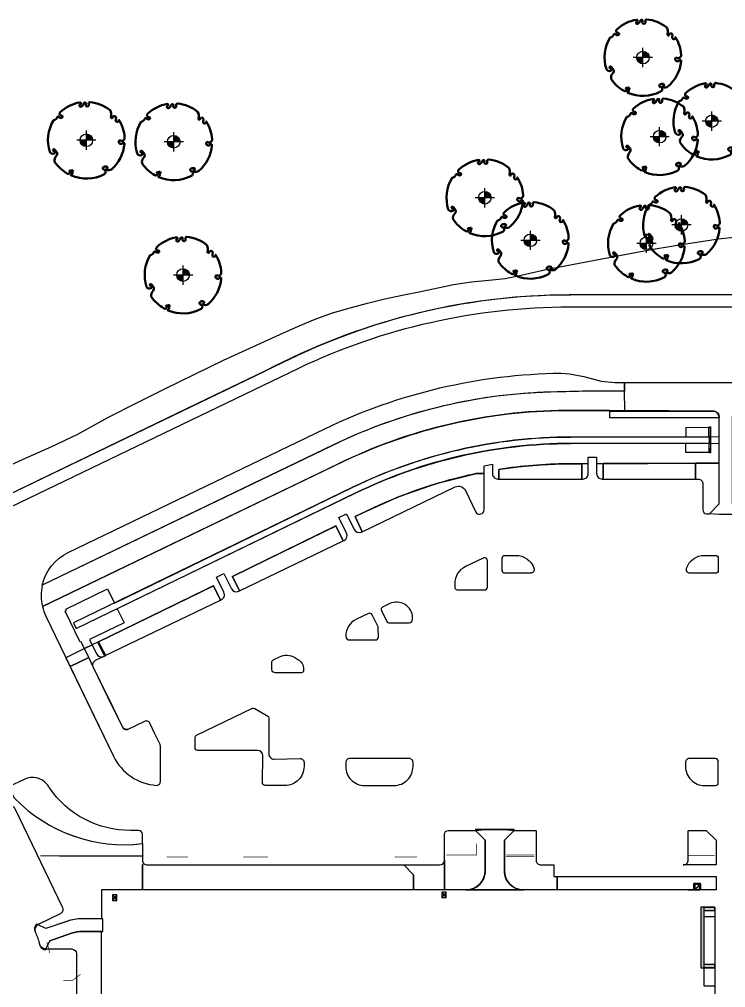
# Model space of a CAD drawing. Header units: millimetres. Extents: x 246416442 to 246896683, y 7418963194 to 7419503218.
# Drawn here: x 246609490 to 246719629, y 7419352172 to 7419503218 of the extents above; entities that cross this region are included whole.
import ezdxf

# ---------------------------------------------------------------- set-up
doc = ezdxf.new("R2010")
doc.units = ezdxf.units.MM
doc.set_wipeout_variables(frame=1)
doc.linetypes.add('24523-00-SURVEY$0$PHANTOM', pattern=[2.5, 1.25, -0.25, 0.25, -0.25, 0.25, -0.25])
for name, color, linetype in [('24523-SURVEY-TREES$0$L-VEG-S1-EX. RETAIN', 7, 'Continuous'), ('24523-SURVEY-TREES$0$L-VEG-TREE Ex-No', 7, 'Continuous'), ('24523-SURVEY-TREES$0$L-VEG-TREE Ex.-RETAINED', 97, 'Continuous'), ('L-EDGE-CONCRETE', 1, 'CONCRETE_EDGE_SHORT'), ('L-FS-CONCREET BENCH', 7, 'Continuous'), ('L-Hatch Boundary', 1, 'Continuous'), ('L-HS-CONCRETE PATH', 2, 'Continuous'), ('L-ROOT BARRIER', 94, '24523-00-SURVEY$0$PHANTOM'), ('L-VEG-GB', 5, 'Continuous'), ('L-WB-BIN', 1, 'Continuous')]:
    doc.layers.add(name, color=color, linetype=linetype)
doc.layers.add('L-ANNO-NONPLOT', color=4, linetype='Continuous', lineweight=5, plot=False)
doc.styles.get("Standard").update_dxf_attribs({"font": 'arial.ttf'})
doc.linetypes.add('CONCRETE_EDGE_SHORT', pattern='A,0.5,-0.2,["CE",Standard,S=0.1,R=0,X=-0.05,Y=-0.05],-0.2', length=0.9)

# ---------------------------------------------------------------- blocks, each defined once
blk = doc.blocks.new('Single Bin')
blk.add_wipeout([(393, -555), (-306, -1049), (-698, -494), (0, 0)]).dxf.layer = 'L-WB-BIN'
at = {"layer": 'L-WB-BIN'}
blk.add_lwpolyline([(0, 0), (-698, -494), (-306, -1049), (393, -555)], close=True, dxfattribs=at)
at = {"layer": 'L-WB-BIN', "flags": 128}
for points in [[(0, 0), (-306, -1049)], [(393, -555), (-698, -494)]]:
    blk.add_lwpolyline(points, dxfattribs=at)
blk = doc.blocks.new('WASTE-BIN SINGLE')
blk.add_wipeout([(246715081, 7419366940), (246715081, 7419366085), (246714401, 7419366085), (246714401, 7419366940)]).dxf.layer = 'L-WB-BIN'
at = {"layer": 'L-WB-BIN'}
blk.add_lwpolyline([(246714401, 7419366940), (246714401, 7419366085), (246715081, 7419366085), (246715081, 7419366940)], close=True, dxfattribs=at)
at = {"layer": 'L-WB-BIN', "flags": 128}
blk.add_lwpolyline([(246715081, 7419366940), (246714401, 7419366085)], dxfattribs=at)
blk = doc.blocks.new('*U49')
at = {"layer": '24523-SURVEY-TREES$0$L-VEG-TREE Ex.-RETAINED', "ltscale": 0.1, "transparency": 33554687}
h = blk.add_hatch(color=96, dxfattribs=at)
h.dxf.hatch_style = 1
h.paths.add_polyline_path([(0, 0), (-271, 0, 0.414214), (0, -271)])
h = blk.add_hatch(color=96, dxfattribs=at)
h.dxf.hatch_style = 1
h.paths.add_polyline_path([(0, 0), (271, 0, 0.414214), (0, 271)])
at = {"layer": '24523-SURVEY-TREES$0$L-VEG-TREE Ex.-RETAINED', "lineweight": 50, "flags": 128}
blk.add_lwpolyline([(-645, -1518, 0.222926), (755, -1467, 0.770799), (747, -1260, -0.650302), (727, -1160, -0.234737), (880, -1135, -0.847312), (868, -1224, 0.78443), (858, -1268, 0.276934), (1075, -1251, 0.193599), (1642, -158, 0.800435), (1565, -121, -0.75216), (1392, -52, -0.528914), (1464, -12, 0.594112), (1646, 111, 0.123805), (1398, 876, -1.41759), (1264, 885, 0.206906), (1265, 1002, 0.759729), (1133, 984, -1.073307), (1058, 1000, 0.194379), (1027, 1291, 0.144612), (160, 1642, 0.53339), (105, 1552, -1.592592), (-19, 1554, 1.030038), (-104, 1594, -0.10361), (-201, 1457, -1.238487), (-257, 1552, 0.884725), (-272, 1627, 0.147549), (-1127, 1205, 0.71725), (-1070, 1063, -0.864032), (-1052, 971, -0.310704), (-1177, 1004, 0.58143), (-1251, 990, -0.281558), (-1408, 859), (-1410, 857, 0.217121), (-1571, -502), (-1571, -502, 0.440011), (-1382, -568, 0.723973), (-1400, -465, -1.384648), (-1366, -397, -0.051107), (-1272, -512, -0.361502), (-1290, -677, 0.256822), (-1366, -925, 0.116166), (-810, -1437, 0.67803), (-705, -1364, 0.170035), (-723, -1335, -1.054701), (-699, -1308, 0.431903), (-654, -1306, -0.910728), (-578, -1359, -0.42046), (-607, -1367, 1.007885), (-620, -1388, -0.766634), (-642, -1470, 0.938602), (-645, -1518)], format="xyb", dxfattribs=at)
at = {"layer": '24523-SURVEY-TREES$0$L-VEG-TREE Ex.-RETAINED', "color": 96, "ltscale": 0.1}
for points in [[(415, 0), (-415, 0)], [(0, -415), (0, 415)]]:
    blk.add_lwpolyline(points, dxfattribs=at)
blk.add_circle((0, 0), 271, dxfattribs=at)
at = {"layer": '24523-SURVEY-TREES$0$L-VEG-TREE Ex-No', "color": 251, "ltscale": 0.1, "flags": 8}
blk.add_attdef('TREE_ID', (341, 71), '', height=200, dxfattribs=at)

msp = doc.modelspace()

# ---------------------------------------------------------------- hatches: boundary and pattern name
at = {"layer": 'L-FS-CONCREET BENCH', "ltscale": 0.5, "true_color": 0x636466}
h = msp.add_hatch(color=251, dxfattribs=at)
h.dxf.hatch_style = 1
h.paths.add_polyline_path([(246717967, 7419364705), (246715781, 7419364704), (246715768, 7419355269), (246717967, 7419355269), (246717967, 7419355769), (246716267, 7419355769), (246716267, 7419364205), (246717967, 7419364205)])

# ---------------------------------------------------------------- linework, layer by layer
at = {"layer": 'L-EDGE-CONCRETE', "linetype": 'CONCRETE_EDGE_SHORT', "ltscale": 25, "flags": 128}
for points in [[(246697213, 7419433864, 200, 200, 0), (246693310, 7419433839, 200, 200, 0.0325117), (246684279, 7419433003, 200, 200, 0), (246684282, 7419431505, 0, 0, 0)], [(246681979, 7419432355, 200, 200, 0), (246680724, 7419432355, 200, 200, 0.0671113), (246662851, 7419426144, 200, 200, 0), (246661839, 7419425649, 200, 200, 0), (246662972, 7419423299, 0, 0, 0)], [(246617421, 7419402264, 200, 200, 0), (246620328, 7419403678, 200, 200, 0)]]:
    msp.add_lwpolyline(points, format="xyseb", dxfattribs=at)
at = {"layer": 'L-EDGE-CONCRETE', "linetype": 'CONCRETE_EDGE_SHORT', "ltscale": 25, "const_width": 200, "flags": 128}
for points in [[(246697213, 7419433894), (246698174, 7419433901)], [(246699518, 7419433907), (246700513, 7419433885)], [(246700513, 7419433885), (246718629, 7419434002)]]:
    msp.add_lwpolyline(points, dxfattribs=at)
at = {"layer": 'L-EDGE-CONCRETE', "linetype": 'CONCRETE_EDGE_SHORT', "ltscale": 25}
for points in [[(246660001, 7419421871, 200, 200, 0), (246658866, 7419424196, 200, 200, 0), (246654731, 7419422175, 200, 200, 0), (246642736, 7419416319, 200, 200, 0), (246643834, 7419414070, 0, 0, 0)], [(246622778, 7419403916, 200, 200, 0), (246621738, 7419406073, 200, 200, 0), (246625640, 7419407973, 200, 200, 0), (246634512, 7419412304, 200, 200, 0), (246639770, 7419414871, 200, 200, 0), (246640854, 7419412633, 0, 0, 0)]]:
    msp.add_lwpolyline(points, format="xyseb", dxfattribs=at)
at = {"layer": 'L-FS-CONCREET BENCH', "ltscale": 0.5}
msp.add_lwpolyline([(246717967, 7419364705), (246715781, 7419364704), (246715768, 7419355269), (246717967, 7419355269), (246717967, 7419355769), (246716267, 7419355769), (246716267, 7419364205), (246717967, 7419364205), (246717967, 7419364705)], close=True, dxfattribs=at)
at = {"layer": 'L-Hatch Boundary'}
for points in [[(246605429, 7419432467), (246609990, 7419434545), (246614532, 7419436581), (246618590, 7419438519), (246623276, 7419441117), (246627807, 7419443378), (246632282, 7419445611), (246641335, 7419450040), (246650084, 7419454052), (246653021, 7419455371), (246655640, 7419456458), (246658348, 7419457420), (246661065, 7419458228), (246663759, 7419458954), (246666465, 7419459610), (246669183, 7419460195), (246671827, 7419460694), (246677171, 7419461860), (246680011, 7419462254), (246682686, 7419462512), (246685249, 7419462819), (246687735, 7419463301), (246691573, 7419464205), (246703330, 7419466418), (246708351, 7419467350), (246713406, 7419468217), (246718497, 7419468965), (246721396, 7419469282)], [(246717052, 7419438106), (246717052, 7419439632), (246717289, 7419439632), (246717289, 7419435583), (246717052, 7419435583), (246717048, 7419437106)], [(246714939, 7419433981), (246714924, 7419431505)], [(246681320, 7419426041), (246681471, 7419426068)], [(246621332, 7419406915), (246621334, 7419406911)], [(246619658, 7419405057), (246620840, 7419405634)], [(246621738, 7419406073), (246622778, 7419403916)], [(246628900, 7419371525), (246628679, 7419371305), (246628679, 7419367405)], [(246693379, 7419369505), (246693380, 7419367405)]]:
    msp.add_lwpolyline(points, dxfattribs=at)
for points in [[(246753894, 7419460220), (246695429, 7419460219, 0.1227041), (246647704, 7419448289), (246548128, 7419400268)], [(246745200, 7419460222), (246703878, 7419460222), (246695281, 7419460222), (246692240, 7419460176, 0.0365079), (246677735, 7419458671, 0.0481221), (246659239, 7419453501), (246657130, 7419452659), (246655625, 7419452023), (246653435, 7419451045), (246651899, 7419450322), (246647687, 7419448291), (246638680, 7419443947), (246593665, 7419422239)], [(246546348, 7419397449), (246653082, 7419448827, -0.1116136), (246695297, 7419458370), (246776315, 7419458380)], [(246718129, 7419371305), (246718129, 7419371305), (246718129, 7419371305), (246713030, 7419371305, 0.4269211), (246713780, 7419372090), (246713779, 7419376555, -0.4142137), (246713929, 7419376705), (246716609, 7419376705), (246718129, 7419375185), (246718129, 7419371305)]]:
    msp.add_lwpolyline(points, format="xyb", dxfattribs=at)
at = {"layer": 'L-Hatch Boundary', "flags": 128}
for points in [[(246703878, 7419445218, 0.0099007), (246693382, 7419445101, 0.1011493), (246660803, 7419437919), (246613071, 7419414944, -0.2302796), (246617111, 7419420057), (246657121, 7419439351, -0.1098305), (246693956, 7419448033), (246695281, 7419447932), (246697506, 7419447530), (246698878, 7419447140), (246700220, 7419446802), (246702348, 7419446575), (246703878, 7419446572), (246703878, 7419445218)], [(246684279, 7419431505), (246697213, 7419431505), (246697213, 7419433894), (246694912, 7419433882, 0.0364915), (246684279, 7419433003)], [(246662972, 7419423299), (246677443, 7419430278, -0.4142129), (246679045, 7419429718), (246679045, 7419429718), (246680661, 7419426368, 0.3428223), (246681320, 7419426041), (246681471, 7419426068, 0.3701964), (246681979, 7419426661), (246681979, 7419430305), (246681979, 7419432355), (246680724, 7419432355, 0.0111701), (246677538, 7419431618, 0.0513443), (246662851, 7419426144), (246661839, 7419425649)], [(246667122, 7419409080), (246670279, 7419409080, 0.4142136), (246670804, 7419409605), (246670804, 7419409841, 0.5528569), (246667254, 7419412070), (246666125, 7419411525, 0.4141992), (246665950, 7419411024), (246666785, 7419409293, 0.2879541)], [(246660979, 7419406407), (246665029, 7419406407, 0.4142136), (246665479, 7419406857), (246665469, 7419408270, 0.1128066), (246665426, 7419408462), (246664522, 7419410336, 0.4142111), (246663934, 7419410541), (246662048, 7419409642, 0.2879469), (246660379, 7419406985, 0.4031357), (246660979, 7419406407)], [(246688129, 7419367405, -0.4142012), (246685129, 7419370405), (246685129, 7419375185), (246686649, 7419376705), (246686649, 7419376855), (246680609, 7419376855), (246680609, 7419376705), (246682129, 7419375185), (246682129, 7419370405, -0.4142426), (246679129, 7419367405), (246688129, 7419367405)], [(246688289, 7419367405, -0.4288844), (246685129, 7419370405), (246685129, 7419375185), (246686649, 7419376705), (246689929, 7419376705, -0.4142136), (246690079, 7419376555), (246690080, 7419372055, 0.4142392), (246690830, 7419371305), (246692829, 7419371305), (246692829, 7419369505), (246693380, 7419369505), (246693379, 7419367405), (246688289, 7419367405)], [(246622517, 7419362920), (246619267, 7419362920, 0.0830477), (246616989, 7419362539), (246613604, 7419361374), (246612327, 7419361997), (246612236, 7419362117, 0.3556785), (246611939, 7419360890, -0.0248905), (246612302, 7419360022, -0.0248905), (246612577, 7419359123), (246612644, 7419358840, 0.3550905), (246613632, 7419358055), (246613632, 7419358205), (246614255, 7419359483), (246617640, 7419360648, -0.0907699), (246619455, 7419360920), (246622517, 7419360920)]]:
    msp.add_lwpolyline(points, format="xyb", close=True, dxfattribs=at)
at = {"layer": 'L-Hatch Boundary', "ltscale": 0.4}
msp.add_lwpolyline([(246720629, 7419441122), (246720629, 7419427625), (246722149, 7419426105), (246720629, 7419425955), (246718629, 7419425955), (246717109, 7419426105), (246718629, 7419427625), (246718629, 7419441072, 0.4280905), (246717629, 7419442122), (246703897, 7419442219), (246703878, 7419445218), (246703878, 7419446572), (246743878, 7419446572), (246743878, 7419445221), (246759325, 7419445222), (246759934, 7419445831), (246760123, 7419445831, -0.0308904), (246760525, 7419445222, -0.1296409), (246761329, 7419442283), (246761179, 7419440361), (246759330, 7419442217), (246721629, 7419442122, 0.4142136), (246720629, 7419441122)], format="xyb", dxfattribs=at)
at = {"layer": 'L-Hatch Boundary'}
for points in [[(246613098, 7419411627), (246659969, 7419434229, -0.1101072), (246694662, 7419442217), (246703897, 7419442219), (246703878, 7419445218, 0.0099007), (246693382, 7419445101, 0.1093306), (246658359, 7419436784), (246613071, 7419414944, 0.1127329), (246613098, 7419411627)], [(246717048, 7419437109), (246695495, 7419437058, 0.1142579), (246661950, 7419429337), (246624760, 7419411272), (246625836, 7419409058), (246620431, 7419406481), (246621508, 7419404247, 0.4142022), (246622643, 7419403851), (246622778, 7419403916), (246621738, 7419406073), (246639769, 7419414875), (246640862, 7419412636), (246640995, 7419412701, 0.4149066), (246641387, 7419413838), (246640230, 7419416209), (246641399, 7419416779), (246642562, 7419414396, 0.4123054), (246643694, 7419414002), (246643834, 7419414070), (246642734, 7419416323), (246658865, 7419424198), (246660001, 7419421871), (246660157, 7419421942, 0.4068862), (246660529, 7419423069), (246659327, 7419425531), (246660510, 7419426102), (246661702, 7419423630, 0.4053189), (246662813, 7419423223), (246662972, 7419423299), (246661839, 7419425649), (246662851, 7419426144, -0.0648985), (246680724, 7419432355), (246681979, 7419432355), (246681979, 7419433589), (246683279, 7419433821), (246683279, 7419432354, 0.4142136), (246684128, 7419431505), (246684279, 7419431505), (246684279, 7419433003, -0.0364915), (246694912, 7419433882), (246697213, 7419433894), (246697213, 7419431505), (246697363, 7419431505, 0.4142136), (246698213, 7419432355), (246698213, 7419434901), (246699513, 7419434901), (246699513, 7419432355, 0.4142136), (246700363, 7419431505), (246700513, 7419431505), (246700513, 7419433910), (246718629, 7419434002), (246718629, 7419441225, 0.3716438), (246717629, 7419442122), (246701546, 7419442219), (246694662, 7419442217, 0.1128061), (246659174, 7419433846), (246613098, 7419411627, 0.0541674), (246613637, 7419410110), (246617416, 7419402274), (246620328, 7419403678), (246619246, 7419405906), (246619142, 7419406121), (246618990, 7419406048), (246616632, 7419410906), (246616846, 7419411010), (246616752, 7419411231), (246623246, 7419414386), (246624323, 7419412172), (246661516, 7419430237, -0.1142744), (246695495, 7419438058), (246717054, 7419438116)], [(246716079, 7419430727), (246716080, 7419426705, 0.4092029), (246716669, 7419426105), (246717109, 7419426105), (246718629, 7419427625), (246718629, 7419434002), (246714939, 7419433981), (246714924, 7419431505), (246715330, 7419431505, -0.4248373)], [(246682479, 7419414655), (246682479, 7419418779, 0.552859), (246681834, 7419419184), (246679048, 7419417841, 0.2879469), (246677379, 7419415183), (246677379, 7419414655, 0.3539003), (246677754, 7419414205), (246682029, 7419414205, 0.4142136), (246682479, 7419414655)], [(246689725, 7419417597, -0.5128907), (246689157, 7419416805), (246685229, 7419416805, -0.4142136), (246684779, 7419417255), (246684779, 7419419155, -0.4142136), (246685229, 7419419605), (246686929, 7419419605, -0.3219726), (246689725, 7419417597)], [(246718479, 7419417255, -0.414213), (246718029, 7419416805), (246714102, 7419416805, -0.5128907), (246713534, 7419417597, -0.3219726), (246716329, 7419419605), (246718029, 7419419605, -0.4142136), (246718479, 7419419155)], [(246631425, 7419390105), (246631425, 7419390105), (246630623, 7419391768), (246629821, 7419393431, 0.4154585), (246629018, 7419393709), (246626412, 7419392452, -0.4153362), (246625609, 7419392730), (246623380, 7419397386), (246623283, 7419397551), (246621023, 7419402237), (246620328, 7419403678), (246620324, 7419403685), (246617420, 7419402267), (246624175, 7419388259, 0.2683705), (246630841, 7419383727, 0.4356649), (246631485, 7419384325), (246631485, 7419389844, 0.1128075), (246631425, 7419390105)], [(246649151, 7419403339), (246650047, 7419403772, -0.2503009), (246652424, 7419403673), (246652929, 7419403376, -0.2657466), (246653804, 7419401846), (246653804, 7419401655, -0.4142136), (246653429, 7419401280), (246649379, 7419401280, -0.4142103), (246648854, 7419401805), (246648854, 7419402867, -0.28798), (246649151, 7419403339)], [(246649229, 7419387830), (246653279, 7419387905, -0.4142136), (246653879, 7419387305), (246653879, 7419386655, -0.4142136), (246650929, 7419383705), (246647835, 7419383705, -0.4142136), (246647385, 7419384155), (246647460, 7419388355, 0.4141398), (246646635, 7419389180), (246637258, 7419389180, -0.4142136), (246636883, 7419389555), (246636883, 7419391193, -0.2879469), (246637096, 7419391531), (246645835, 7419395745, -0.2503334), (246646188, 7419395731), (246648220, 7419394535, -0.2657466), (246648404, 7419394212), (246648404, 7419388655, 0.4542107), (246649229, 7419387830)], [(246660383, 7419387305), (246660383, 7419387305), (246660383, 7419386655, 0.4142136), (246663333, 7419383705), (246667931, 7419383707, 0.4142136), (246670881, 7419386657), (246670881, 7419387307, 0.4142301), (246670281, 7419387907), (246660983, 7419387905, 0.4142136), (246660383, 7419387305)], [(246682129, 7419376855), (246685129, 7419376855), (246686649, 7419376705), (246685129, 7419375185), (246685129, 7419370405, 0.3991652), (246687984, 7419367405), (246679132, 7419367405, 0.4139791), (246682129, 7419370405), (246682129, 7419375185), (246680609, 7419376705)]]:
    msp.add_lwpolyline(points, format="xyb", close=True, dxfattribs=at)
at = {"layer": 'L-Hatch Boundary', "ltscale": 0.1, "flags": 128}
msp.add_lwpolyline([(246701546, 7419442122), (246717629, 7419442122, -0.4142116), (246718629, 7419441122), (246718629, 7419441072), (246701546, 7419441072)], format="xyb", close=True, dxfattribs=at)
at = {"layer": 'L-Hatch Boundary'}
for points in [[(246717023, 7419438103), (246717013, 7419439490), (246713422, 7419439550), (246713408, 7419438108), (246717023, 7419438106)], [(246717030, 7419437106), (246717037, 7419435674), (246713431, 7419435674), (246713431, 7419437088), (246717030, 7419437106)], [(246716267, 7419364705), (246717967, 7419364705), (246717967, 7419355269), (246716267, 7419355269), (246716267, 7419364705)]]:
    msp.add_lwpolyline(points, close=True, dxfattribs=at)
at = {"layer": 'L-Hatch Boundary', "flags": 128}
msp.add_lwpolyline([(246695495, 7419438058, 0.1128839), (246661516, 7419430237), (246617921, 7419409084), (246618367, 7419408189), (246661950, 7419429337, -0.1128493), (246695495, 7419437058), (246718629, 7419437110), (246718629, 7419438110), (246695495, 7419438058)], format="xyb", dxfattribs=at)
for points in [[(246700513, 7419431505), (246714924, 7419431505), (246714939, 7419433981), (246700513, 7419433910)], [(246643834, 7419414070), (246660003, 7419421867), (246658866, 7419424198), (246642735, 7419416321)], [(246622778, 7419403916), (246640862, 7419412636), (246639770, 7419414873), (246621740, 7419406069)]]:
    msp.add_lwpolyline(points, close=True, dxfattribs=at)
at = {"layer": 'L-Hatch Boundary', "transparency": 33554687, "flags": 128}
msp.add_lwpolyline([(246621827, 7419406116), (246619777, 7419405115), (246616757, 7419403641), (246624175, 7419388259, 0.2683705), (246630841, 7419383727, 0.4356649), (246631485, 7419384325), (246631485, 7419388355), (246631485, 7419389844, 0.1128075), (246631425, 7419390105), (246630623, 7419391768), (246629821, 7419393431, 0.4143088), (246629020, 7419393710), (246626412, 7419392452, -0.2679219), (246625608, 7419392730), (246623304, 7419397508), (246621023, 7419402237, -0.414219), (246621372, 7419403238), (246622969, 7419404008), (246621827, 7419406116)], format="xyb", close=True, dxfattribs=at)
at = {"layer": 'L-Hatch Boundary', "flags": 128}
msp.add_lwpolyline([(246620842, 7419405630), (246620842, 7419405630), (246621508, 7419404247)], dxfattribs=at)
at = {"layer": 'L-Hatch Boundary', "transparency": 33554623, "flags": 128}
msp.add_lwpolyline([(246718029, 7419387905), (246713979, 7419387905, 0.4142136), (246713379, 7419387305), (246713379, 7419386655, 0.4142136), (246716329, 7419383705), (246718029, 7419383705, 0.4142136), (246718479, 7419384155), (246718479, 7419387455, 0.4142136)], format="xyb", close=True, dxfattribs=at)
at = {"layer": 'L-Hatch Boundary', "transparency": 33554687}
msp.add_lwpolyline([(246628679, 7419374632), (246628679, 7419376105, 0.414212), (246628080, 7419376705), (246626817, 7419376705, -0.2498416), (246614195, 7419383324), (246614195, 7419383324), (246614195, 7419383324, 0.0112256), (246613820, 7419383870, 0.3553469), (246610246, 7419384661), (246607795, 7419383478), (246608642, 7419381862, 0.0425956), (246608773, 7419381696, 0.234046), (246628703, 7419374641)], format="xyb", close=True, dxfattribs=at)
at = {"layer": 'L-Hatch Boundary', "ltscale": 0.1, "transparency": 33554687}
for points in [[(246628679, 7419367405), (246628679, 7419371305), (246628899, 7419371525, 0.2023901), (246629430, 7419371305), (246669459, 7419371305), (246670979, 7419369785), (246670979, 7419367405)], [(246622317, 7419360920), (246619267, 7419360920, 0.083046), (246617640, 7419360648), (246614255, 7419359483), (246613631, 7419358205), (246617665, 7419358205, -0.4141449), (246618415, 7419357455), (246618415, 7419309255, -0.1989124), (246618195, 7419308725), (246618142, 7419296835), (246615776, 7419295604), (246617361, 7419292353, 0.2667935), (246622517, 7419289330), (246622517, 7419290231), (246622317, 7419290231)]]:
    msp.add_lwpolyline(points, format="xyb", close=True, dxfattribs=at)
at = {"layer": 'L-Hatch Boundary', "ltscale": 0.4}
msp.add_lwpolyline([(246611939, 7419360890, -0.0248905), (246612303, 7419360023, -0.0248905), (246612578, 7419359124), (246612638, 7419358927, 0.3184219), (246613632, 7419358206), (246614255, 7419359484), (246617641, 7419360649, -0.0907699), (246619456, 7419360921), (246622518, 7419360921), (246622518, 7419362921), (246619268, 7419362921, 0.0830477), (246616990, 7419362540), (246613605, 7419361375), (246612328, 7419361998, 0.2974348), (246611939, 7419360890)], format="xyb", close=True, dxfattribs=at)
at = {"layer": 'L-HS-CONCRETE PATH', "ltscale": 0.1}
msp.add_line((246713767, 7419367405), (246715629, 7419367405), dxfattribs=at)
at = {"layer": 'L-HS-CONCRETE PATH'}
msp.add_lwpolyline([(246717967, 7419352396), (246717967, 7419347103)], dxfattribs=at)
at = {"layer": 'L-ROOT BARRIER', "ltscale": 7.5, "const_width": 100, "flags": 128}
for points in [[(246676080, 7419372874), (246680798, 7419372874), (246680798, 7419374655)], [(246685429, 7419372874), (246689787, 7419372874)], [(246612758, 7419372774), (246628858, 7419372768)], [(246612758, 7419372574), (246628680, 7419372596)], [(246635785, 7419372574), (246632478, 7419372574)], [(246644429, 7419372574), (246648244, 7419372574)], [(246671522, 7419372574), (246668037, 7419372574)], [(246713780, 7419372824), (246717938, 7419372824)], [(246616363, 7419353300), (246617784, 7419353300), (246619012, 7419354245)]]:
    msp.add_lwpolyline(points, dxfattribs=at)
at = {"layer": 'L-ROOT BARRIER', "ltscale": 7.5, "const_width": 100}
for points in [[(246685398, 7419372674), (246689787, 7419372674)], [(246613770, 7419359306), (246614238, 7419357578)]]:
    msp.add_lwpolyline(points, dxfattribs=at)
at = {"layer": 'L-VEG-GB', "linetype": 'ByBlock', "ltscale": 0.1, "flags": 128}
msp.add_lwpolyline([(246716267, 7419363282), (246717967, 7419363282), (246717967, 7419352396), (246716267, 7419352396)], close=True, dxfattribs=at)

# ---------------------------------------------------------------- block references
at = {"layer": '24523-SURVEY-TREES$0$L-VEG-S1-EX. RETAIN', "color": 2, "xscale": 3.626757111832108, "yscale": 3.626757111832108, "zscale": 3.626757111832108}
for p in [(246706728, 7419497264), (246717480, 7419487341), (246709342, 7419484918), (246619933, 7419484359), (246633570, 7419484119), (246682082, 7419475389), (246712743, 7419471143), (246689177, 7419468745), (246707278, 7419468277), (246635014, 7419463329)]:
    msp.add_blockref('*U49', p, dxfattribs=at)
at = {"layer": 'L-HS-CONCRETE PATH', "rotation": 54.73609023558124}
for p in [(246624020, 7419366636), (246675349, 7419367086)]:
    msp.add_blockref('Single Bin', p, dxfattribs=at)

# ---------------------------------------------------------------- next in the draw order: linework, layer by layer
at = {"layer": 'L-Hatch Boundary'}
for points in [[(246628679, 7419374632), (246628679, 7419372055, 0.1990295), (246628899, 7419371525), (246628679, 7419371305), (246628679, 7419367405), (246622317, 7419367405), (246622309, 7419362920), (246619267, 7419362920, 0.0867252), (246616893, 7419362505), (246613604, 7419361374), (246612326, 7419361998, -0.0480776), (246612472, 7419362087), (246616006, 7419363798, 0.3651659), (246616239, 7419364750), (246608860, 7419380051, 0.4142203), (246607859, 7419380401), (246604274, 7419378672, -0.4828631), (246603465, 7419379161, -0.309079), (246604993, 7419382126), (246604993, 7419382126), (246607795, 7419383478), (246608642, 7419381862, 0.0425956), (246608773, 7419381696, 0.2332045)], [(246670979, 7419369785), (246669459, 7419371305), (246675029, 7419371305, 0.4142106), (246675779, 7419372055), (246675779, 7419367405), (246670979, 7419367405), (246670979, 7419369785)]]:
    msp.add_lwpolyline(points, format="xyb", close=True, dxfattribs=at)
msp.add_lwpolyline([(246675779, 7419367405), (246675779, 7419376105, -0.4131836), (246676379, 7419376705), (246680609, 7419376705), (246682129, 7419375185), (246682129, 7419370405, -0.4141805), (246679130, 7419367405), (246675779, 7419367405)], format="xyb", dxfattribs=at)
msp.add_lwpolyline([(246675779, 7419372027), (246675779, 7419371305), (246675780, 7419367405)], dxfattribs=at)

# ---------------------------------------------------------------- next in the draw order: block references
at = {"layer": 'L-ANNO-NONPLOT'}
msp.add_blockref('WASTE-BIN SINGLE', (449, 1320), dxfattribs=at)

# ---------------------------------------------------------------- next in the draw order: linework, layer by layer
at = {"layer": 'L-Hatch Boundary', "ltscale": 0.1, "transparency": 33554687}
msp.add_lwpolyline([(246693379, 7419367405), (246693379, 7419369505), (246718129, 7419369505), (246718129, 7419367405), (246715690, 7419367406), (246715690, 7419368405), (246714690, 7419368405), (246714690, 7419367405)], close=True, dxfattribs=at)
at = {"layer": 'L-HS-CONCRETE PATH', "ltscale": 7.5}
msp.add_lwpolyline([(246715690, 7419367405), (246714690, 7419367405), (246714690, 7419368405), (246715690, 7419368405)], close=True, dxfattribs=at)

doc.saveas('drawing.dxf')
